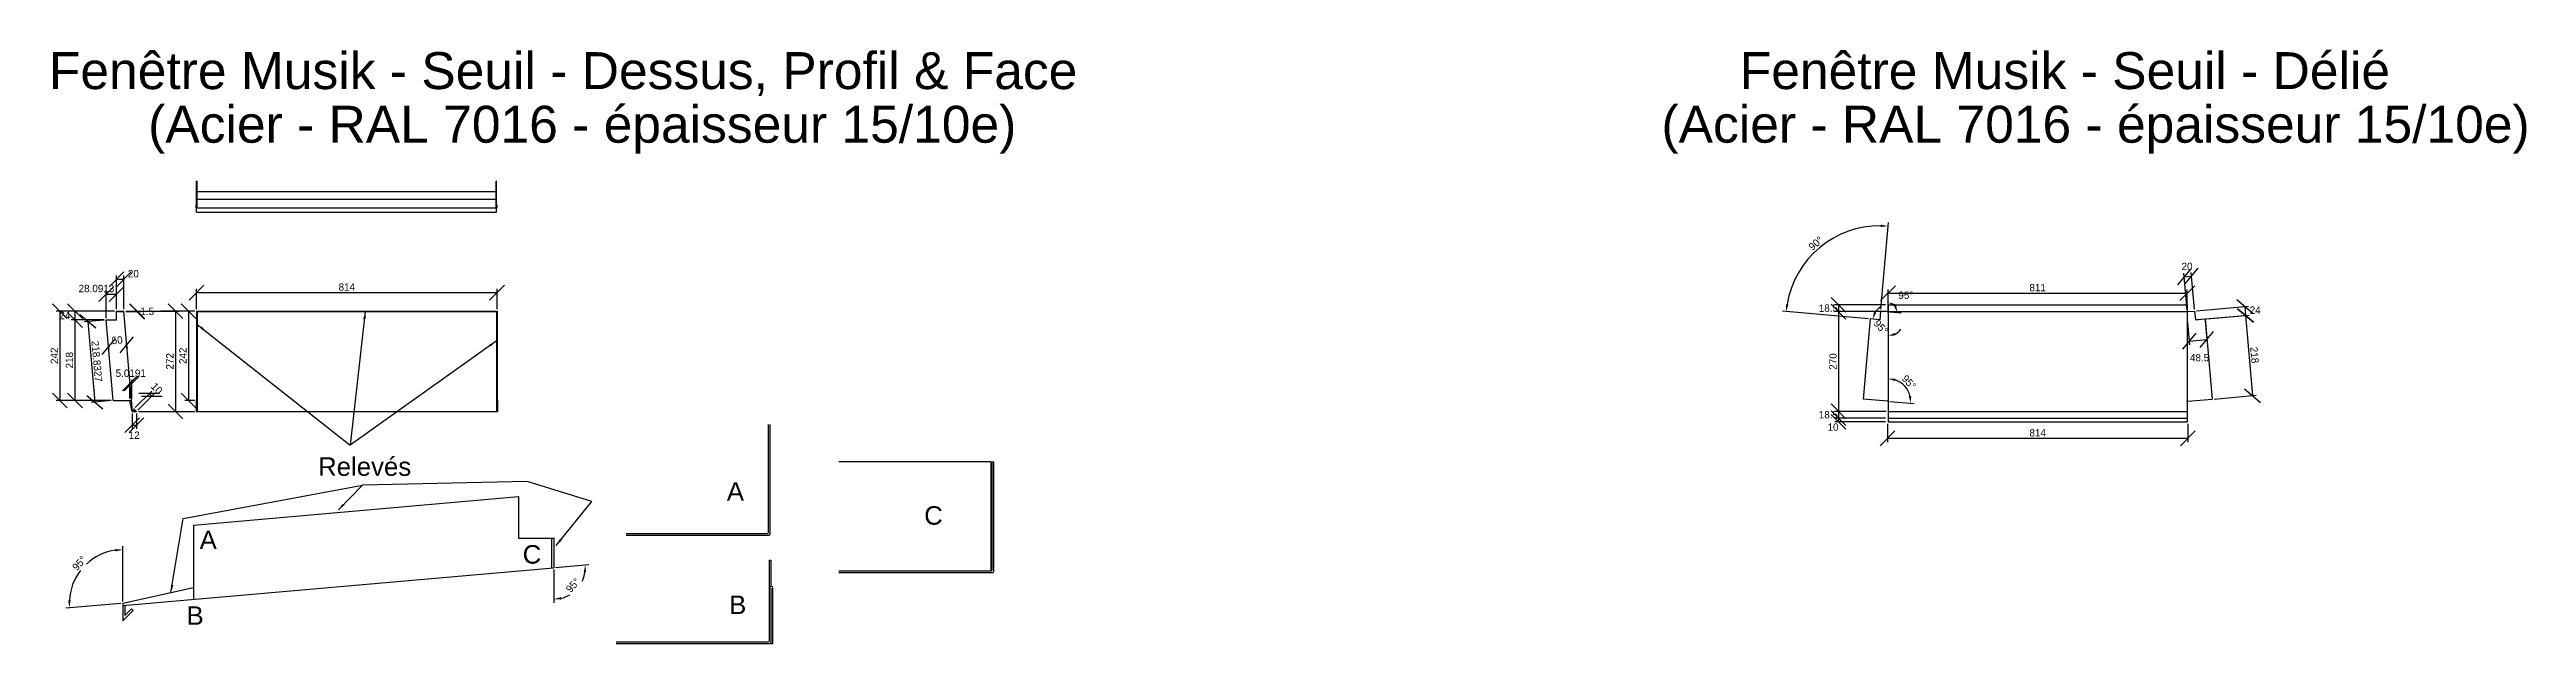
# Model space of a CAD drawing. Header units: millimetres. Extents: x 361 to 7073, y 199 to 1808.
import ezdxf

# ---------------------------------------------------------------- set-up
doc = ezdxf.new("R2010")
doc.units = ezdxf.units.MM
doc.layers.get('Defpoints').update_dxf_attribs({"true_color": 0xffffff})
doc.layers.add('0 ... Seuil ... Rectangle', color=5, linetype='Continuous', lineweight=25, true_color=0x0000ff)
doc.layers.add('0 ... Seuil ... Rectangle ... Cotes Angles', color=4, linetype='Continuous', lineweight=25, true_color=0x00ffff)
doc.styles.add('QCADDimTextStyle', font='txt')
doc.styles.add('textstyle11', font='')
doc.styles.add('textstyle12', font='')
doc.styles.add('textstyle13', font='')
doc.styles.add('textstyle14', font='')
doc.styles.add('textstyle15', font='')
doc.styles.add('textstyle16', font='')
doc.styles.add('textstyle17', font='')
doc.styles.add('textstyle18', font='')
doc.styles.add('textstyle19', font='')
doc.styles.add('textstyle20', font='')
doc.styles.add('textstyle21', font='')
doc.styles.get('textstyle11').set_extended_font_data('Liberation Sans')
doc.styles.get('textstyle12').set_extended_font_data('Liberation Sans')
doc.styles.get('textstyle13').set_extended_font_data('Liberation Sans')
doc.styles.get('textstyle14').set_extended_font_data('Liberation Sans')
doc.styles.get('textstyle15').set_extended_font_data('Liberation Sans')
doc.styles.get('textstyle16').set_extended_font_data('Liberation Sans')
doc.styles.get('textstyle17').set_extended_font_data('Liberation Sans')
doc.styles.get('textstyle18').set_extended_font_data('Liberation Sans')
doc.styles.get('textstyle19').set_extended_font_data('Liberation Sans')
doc.styles.get('textstyle20').set_extended_font_data('Liberation Sans')
doc.styles.get('textstyle21').set_extended_font_data('Liberation Sans')
doc.dimstyles.new('QCADDimStyle', dxfattribs={"dimtxt": 20, "dimasz": 20, "dimexe": 10, "dimexo": 5, "dimgap": 5, "dimtad": 1, "dimtoh": 1, "dimdec": 4, "dimzin": 0, "dimdsep": 46, "dimtxsty": 'QCADDimTextStyle', "dimcen": 0.09, "dimadec": 0, "dimazin": 0, "dimtfac": 1, "dimtdec": 4, "dimtofl": 0, "dimtmove": 0, "dimatfit": 3, "dimfxl": 1, "dimtolj": 1, "dimtzin": 0, "dimarcsym": 0})

# ---------------------------------------------------------------- blocks, each defined once
blk = doc.blocks.new('*D1')
at = {"layer": '0 ... Seuil ... Rectangle ... Cotes Angles', "color": 0, "lineweight": -2}
for p, q in [((486.7, 1052.9), (443.4, 1089.2)), ((509.6, 1075), (455.1, 1070.2)), ((465.1, 1071.1), (484.1, 853.1)), ((462.5, 871.2), (505.8, 834.9)), ((528.7, 857), (474.2, 852.2))]:
    blk.add_line(p, q, dxfattribs=at)
at = {"layer": 'Defpoints', "color": 0}
for p in [(514.6, 1075.4), (484.1, 853.1), (533.7, 857.4)]:
    blk.add_point(p, dxfattribs=at)
at = {"layer": '0 ... Seuil ... Rectangle ... Cotes Angles', "color": 0, "insert": (489.5, 963.4), "char_height": 20, "attachment_point": 5, "rotation": 275, "style": 'QCADDimTextStyle'}
blk.add_mtext('\\A1;218.8327', dxfattribs=at)
blk = doc.blocks.new('*D2')
at = {"layer": '0 ... Seuil ... Rectangle ... Cotes Angles', "color": 0, "lineweight": -2}
for p, q in [((450.3, 1079.4), (410.3, 1119.4)), ((410.3, 1095.4), (450.3, 1055.4)), ((537.7, 1099.4), (420.3, 1099.4)), ((509.6, 1075.4), (420.3, 1075.4)), ((430.3, 1099.4), (430.3, 1075.4))]:
    blk.add_line(p, q, dxfattribs=at)
at = {"layer": 'Defpoints', "color": 0}
for p in [(430.3, 1075.4), (514.6, 1075.4), (542.7, 1099.4)]:
    blk.add_point(p, dxfattribs=at)
at = {"layer": '0 ... Seuil ... Rectangle ... Cotes Angles', "color": 0, "insert": (402.8, 1087.4), "char_height": 20, "attachment_point": 5, "style": 'QCADDimTextStyle'}
blk.add_mtext('\\A1;24', dxfattribs=at)
blk = doc.blocks.new('*D3')
at = {"layer": '0 ... Seuil ... Rectangle ... Cotes Angles', "color": 0, "lineweight": -2}
for p, q in [((450.3, 1055.4), (410.3, 1095.4)), ((509.6, 1075.4), (420.3, 1075.4)), ((430.3, 1075.4), (430.3, 857.4)), ((410.3, 877.4), (450.3, 837.4)), ((528.7, 857.4), (420.3, 857.4))]:
    blk.add_line(p, q, dxfattribs=at)
at = {"layer": 'Defpoints', "color": 0}
for p in [(514.6, 1075.4), (430.3, 857.4), (533.7, 857.4)]:
    blk.add_point(p, dxfattribs=at)
at = {"layer": '0 ... Seuil ... Rectangle ... Cotes Angles', "color": 0, "insert": (415.3, 966.4), "char_height": 20, "attachment_point": 5, "rotation": 90, "style": 'QCADDimTextStyle'}
blk.add_mtext('\\A1;218', dxfattribs=at)
blk = doc.blocks.new('*D4')
at = {"layer": '0 ... Seuil ... Rectangle ... Cotes Angles', "color": 0, "lineweight": -2}
for p, q in [((567.7, 1099.4), (608.5, 1099.4)), ((567.8, 1097.9), (608.5, 1097.9)), ((578.5, 1119.4), (618.5, 1079.4)), ((618.5, 1077.9), (578.5, 1117.9))]:
    blk.add_line(p, q, dxfattribs=at)
at = {"layer": 'Defpoints', "color": 0}
for p in [(562.7, 1099.4), (562.8, 1097.9), (598.5, 1097.9)]:
    blk.add_point(p, dxfattribs=at)
at = {"layer": '0 ... Seuil ... Rectangle ... Cotes Angles', "color": 0, "insert": (626, 1098.7), "char_height": 20, "attachment_point": 5, "style": 'QCADDimTextStyle'}
blk.add_mtext('\\A1;1.5', dxfattribs=at)
blk = doc.blocks.new('*D5')
at = {"layer": '0 ... Seuil ... Rectangle ... Cotes Angles', "color": 0, "lineweight": -2}
for p, q in [((539.1, 1025), (502.7, 981.7)), ((552.5, 986), (588.9, 1029.4)), ((570.7, 1007.7), (566.9, 1007.4)), ((520.9, 1003.4), (524.7, 1003.7)), ((521.3, 998.9), (521.8, 993.4)), ((571.1, 1003.3), (571.6, 997.8))]:
    blk.add_line(p, q, dxfattribs=at)
at = {"layer": 'Defpoints', "color": 0}
for p in [(570.7, 1008.2), (570.7, 1007.7), (520.9, 1003.9)]:
    blk.add_point(p, dxfattribs=at)
at = {"layer": '0 ... Seuil ... Rectangle ... Cotes Angles', "color": 0, "insert": (544.5, 1020.5), "char_height": 20, "attachment_point": 5, "rotation": 5, "style": 'QCADDimTextStyle'}
blk.add_mtext('\\A1;50', dxfattribs=at)
blk = doc.blocks.new('*D6')
at = {"layer": '0 ... Seuil ... Rectangle ... Cotes Angles', "color": 0, "lineweight": -2}
for p, q in [((567.7, 1099.4), (712.4, 1099.4)), ((722.4, 1079.4), (682.4, 1119.4)), ((702.4, 1099.4), (702.4, 827.4)), ((602, 827.4), (712.4, 827.4)), ((682.4, 847.4), (722.4, 807.4))]:
    blk.add_line(p, q, dxfattribs=at)
at = {"layer": 'Defpoints', "color": 0}
for p in [(562.7, 1099.4), (597, 827.4), (702.4, 827.4)]:
    blk.add_point(p, dxfattribs=at)
at = {"layer": '0 ... Seuil ... Rectangle ... Cotes Angles', "color": 0, "insert": (687.4, 963.4), "char_height": 20, "attachment_point": 5, "rotation": 90, "style": 'QCADDimTextStyle'}
blk.add_mtext('\\A1;272', dxfattribs=at)
blk = doc.blocks.new('*D7')
at = {"layer": '0 ... Seuil ... Rectangle ... Cotes Angles', "color": 0, "lineweight": -2}
for p, q in [((593.5, 838), (638.4, 882.9)), ((600.5, 830.9), (645.5, 875.9)), ((659.6, 875.9), (603, 875.9)), ((631.3, 875.9), (638.4, 868.8)), ((610.1, 868.8), (666.7, 868.8))]:
    blk.add_line(p, q, dxfattribs=at)
at = {"layer": 'Defpoints', "color": 0}
for p in [(589.9, 834.5), (597, 827.4), (638.4, 868.8)]:
    blk.add_point(p, dxfattribs=at)
at = {"layer": '0 ... Seuil ... Rectangle ... Cotes Angles', "color": 0, "insert": (652, 890), "char_height": 20, "attachment_point": 5, "rotation": 315, "style": 'QCADDimTextStyle'}
blk.add_mtext('\\A1;10', dxfattribs=at)
blk = doc.blocks.new('*D8')
at = {"layer": '0 ... Seuil ... Rectangle ... Cotes Angles', "color": 0, "lineweight": -2}
for p, q in [((605, 810.5), (565, 770.5)), ((577, 770.5), (617, 810.5)), ((585, 822.4), (585, 780.5)), ((597, 822.4), (597, 780.5)), ((585, 790.5), (597, 790.5))]:
    blk.add_line(p, q, dxfattribs=at)
at = {"layer": 'Defpoints', "color": 0}
for p in [(585, 827.4), (597, 827.4), (597, 790.5)]:
    blk.add_point(p, dxfattribs=at)
at = {"layer": '0 ... Seuil ... Rectangle ... Cotes Angles', "color": 0, "insert": (590.9, 763.3), "char_height": 20, "attachment_point": 5, "style": 'QCADDimTextStyle'}
blk.add_mtext('\\A1;12', dxfattribs=at)
blk = doc.blocks.new('*D9')
at = {"layer": '0 ... Seuil ... Rectangle ... Cotes Angles', "color": 0, "lineweight": -2}
for p, q in [((757.7, 1079.4), (717.7, 1119.4)), ((754.8, 1099.4), (727.7, 1099.4)), ((737.7, 1099.4), (737.7, 857.4)), ((717.7, 877.4), (757.7, 837.4)), ((754.8, 857.4), (727.7, 857.4))]:
    blk.add_line(p, q, dxfattribs=at)
at = {"layer": 'Defpoints', "color": 0}
for p in [(759.8, 1099.4), (737.7, 857.4), (759.8, 857.4)]:
    blk.add_point(p, dxfattribs=at)
at = {"layer": '0 ... Seuil ... Rectangle ... Cotes Angles', "color": 0, "insert": (722.7, 978.4), "char_height": 20, "attachment_point": 5, "rotation": 90, "style": 'QCADDimTextStyle'}
blk.add_mtext('\\A1;242', dxfattribs=at)
blk = doc.blocks.new('*D10')
at = {"layer": '0 ... Seuil ... Rectangle ... Cotes Angles', "color": 0, "lineweight": -2}
for p, q in [((779.8, 1169.4), (739.8, 1129.4)), ((759.8, 1104.4), (759.8, 1159.4)), ((759.8, 1149.4), (1573.8, 1149.4)), ((1553.8, 1129.4), (1593.8, 1169.4)), ((1573.8, 1104.4), (1573.8, 1159.4))]:
    blk.add_line(p, q, dxfattribs=at)
at = {"layer": 'Defpoints', "color": 0}
for p in [(1573.8, 1149.4), (759.8, 1099.4), (1573.8, 1099.4)]:
    blk.add_point(p, dxfattribs=at)
at = {"layer": '0 ... Seuil ... Rectangle ... Cotes Angles', "color": 0, "insert": (1166.8, 1164.4), "char_height": 20, "attachment_point": 5, "style": 'QCADDimTextStyle'}
blk.add_mtext('\\A1;814', dxfattribs=at)
blk = doc.blocks.new('*D11')
at = {"layer": '0 ... Seuil ... Rectangle ... Cotes Angles', "color": 0, "lineweight": -2}
for p, q in [((409.4, 1079.4), (369.4, 1119.4)), ((537.7, 1099.4), (379.4, 1099.4)), ((389.4, 1099.4), (389.4, 857.4)), ((369.4, 877.4), (409.4, 837.4)), ((528.7, 857.4), (379.4, 857.4))]:
    blk.add_line(p, q, dxfattribs=at)
at = {"layer": 'Defpoints', "color": 0}
for p in [(542.7, 1099.4), (389.4, 857.4), (533.7, 857.4)]:
    blk.add_point(p, dxfattribs=at)
at = {"layer": '0 ... Seuil ... Rectangle ... Cotes Angles', "color": 0, "insert": (374.4, 978.4), "char_height": 20, "attachment_point": 5, "rotation": 90, "style": 'QCADDimTextStyle'}
blk.add_mtext('\\A1;242', dxfattribs=at)
blk = doc.blocks.new('*D12')
at = {"layer": '0 ... Seuil ... Rectangle ... Cotes Angles', "color": 0, "lineweight": -2}
for p, q in [((559.7, 313.3), (559.7, 463.1)), ((554.7, 307.9), (405.5, 294.8))]:
    blk.add_line(p, q, dxfattribs=at)
for start, end in [(97.92113, 132.85173), (142.14827, 177.07887)]:
    blk.add_arc((559.7, 308.3), 144.8, start, end, dxfattribs=at)
at = {"layer": '0 ... Seuil ... Rectangle ... Cotes Angles', "color": 0}
for points in [[(539.9, 448.4), (539.5, 455), (559.7, 453.1)], [(411.7, 315.6), (418.4, 315.7), (415.4, 295.7)]]:
    blk.add_solid(points, dxfattribs=at)
at = {"layer": 'Defpoints', "color": 0}
for p in [(483.7, 431.5), (559.7, 308.3), (559.7, 308.3), (751.7, 325.1), (559.7, 260.3)]:
    blk.add_point(p, dxfattribs=at)
at = {"layer": '0 ... Seuil ... Rectangle ... Cotes Angles', "color": 0, "insert": (441.9, 416.2), "char_height": 20, "attachment_point": 5, "rotation": 47.5, "style": 'QCADDimTextStyle'}
blk.add_mtext('\\A1;95%%d', dxfattribs=at)
blk = doc.blocks.new('*D13')
at = {"layer": '0 ... Seuil ... Rectangle ... Cotes Angles', "color": 0, "lineweight": -2}
for p, q in [((1732.6, 404.9), (1822.6, 412.8)), ((1727.7, 399.5), (1727.7, 309.1))]:
    blk.add_line(p, q, dxfattribs=at)
for start, end in [(334.53524, 351.54078), (283.45922, 300.46476)]:
    blk.add_arc((1727.7, 404.5), 85.3, start, end, dxfattribs=at)
at = {"layer": '0 ... Seuil ... Rectangle ... Cotes Angles', "color": 0}
for points in [[(1815.4, 391.8), (1808.7, 392), (1812.7, 411.9)], [(1747.1, 324.8), (1747.9, 318.2), (1727.7, 319.1)]]:
    blk.add_solid(points, dxfattribs=at)
at = {"layer": 'Defpoints', "color": 0}
for p in [(1727.7, 484.5), (1726.8, 404.4), (1727.7, 405.4), (565.7, 302.8), (1772.5, 331.8)]:
    blk.add_point(p, dxfattribs=at)
at = {"layer": '0 ... Seuil ... Rectangle ... Cotes Angles', "color": 0, "insert": (1779.5, 356.9), "char_height": 20, "attachment_point": 5, "rotation": 47.5, "style": 'QCADDimTextStyle'}
blk.add_mtext('\\A1;95%%d', dxfattribs=at)
blk = doc.blocks.new('*D14')
at = {"layer": '0 ... Seuil ... Rectangle ... Cotes Angles', "color": 0, "lineweight": -2}
for p, q in [((558.9, 883.6), (598.9, 923.6)), ((603.9, 923.6), (563.9, 883.6)), ((578.9, 862.4), (578.9, 913.6)), ((583.9, 862.4), (583.9, 913.6))]:
    blk.add_line(p, q, dxfattribs=at)
at = {"layer": 'Defpoints', "color": 0}
for p in [(583.9, 903.6), (578.9, 857.4), (583.9, 857.4)]:
    blk.add_point(p, dxfattribs=at)
at = {"layer": '0 ... Seuil ... Rectangle ... Cotes Angles', "color": 0, "insert": (581.4, 931.1), "char_height": 20, "attachment_point": 5, "style": 'QCADDimTextStyle'}
blk.add_mtext('\\A1;5.0191', dxfattribs=at)
blk = doc.blocks.new('*D15')
at = {"layer": '0 ... Seuil ... Rectangle ... Cotes Angles', "color": 0, "lineweight": -2}
for p, q in [((562.7, 1205.5), (522.7, 1165.5)), ((542.7, 1165.5), (582.7, 1205.5)), ((542.7, 1104.4), (542.7, 1195.5)), ((542.7, 1185.5), (562.7, 1185.5)), ((562.7, 1104.4), (562.7, 1195.5))]:
    blk.add_line(p, q, dxfattribs=at)
at = {"layer": 'Defpoints', "color": 0}
for p in [(562.7, 1185.5), (542.7, 1099.4), (562.7, 1099.4)]:
    blk.add_point(p, dxfattribs=at)
at = {"layer": '0 ... Seuil ... Rectangle ... Cotes Angles', "color": 0, "insert": (588.5, 1200.5), "char_height": 20, "attachment_point": 5, "style": 'QCADDimTextStyle'}
blk.add_mtext('\\A1;20', dxfattribs=at)
blk = doc.blocks.new('*D16')
at = {"layer": '0 ... Seuil ... Rectangle ... Cotes Angles', "color": 0, "lineweight": -2}
for p, q in [((534.6, 1165.5), (494.6, 1125.5)), ((514.6, 1080.4), (514.6, 1155.5)), ((514.6, 1145.5), (542.7, 1145.5)), ((522.7, 1125.5), (562.7, 1165.5)), ((542.7, 1104.4), (542.7, 1155.5))]:
    blk.add_line(p, q, dxfattribs=at)
at = {"layer": 'Defpoints', "color": 0}
for p in [(542.7, 1145.5), (514.6, 1075.4), (542.7, 1099.4)]:
    blk.add_point(p, dxfattribs=at)
at = {"layer": '0 ... Seuil ... Rectangle ... Cotes Angles', "color": 0, "insert": (488.5, 1160.5), "char_height": 20, "attachment_point": 5, "style": 'QCADDimTextStyle'}
blk.add_mtext('\\A1;28.0913', dxfattribs=at)
blk = doc.blocks.new('*D17')
at = {"layer": '0 ... Seuil ... Rectangle ... Cotes Angles', "color": 0, "lineweight": -2}
for p, q in [((5362.9, 1167.9), (5322.9, 1127.9)), ((5342.9, 1102.9), (5342.9, 1157.9)), ((5342.9, 1147.9), (6153.9, 1147.9)), ((6133.9, 1127.9), (6173.9, 1167.9)), ((6153.9, 1102.9), (6153.9, 1157.9))]:
    blk.add_line(p, q, dxfattribs=at)
at = {"layer": 'Defpoints', "color": 0}
for p in [(6153.9, 1147.9), (5342.9, 1097.9), (6153.9, 1097.9)]:
    blk.add_point(p, dxfattribs=at)
at = {"layer": '0 ... Seuil ... Rectangle ... Cotes Angles', "color": 0, "insert": (5748.4, 1162.9), "char_height": 20, "attachment_point": 5, "style": 'QCADDimTextStyle'}
blk.add_mtext('\\A1;811', dxfattribs=at)
blk = doc.blocks.new('*D18')
at = {"layer": '0 ... Seuil ... Rectangle ... Cotes Angles', "color": 0, "lineweight": -2}
for p, q in [((5361.4, 774.7), (5321.4, 734.7)), ((5341.4, 794.4), (5341.4, 744.7)), ((6155.4, 754.7), (5341.4, 754.7)), ((6135.4, 734.7), (6175.4, 774.7)), ((6155.4, 794.4), (6155.4, 744.7))]:
    blk.add_line(p, q, dxfattribs=at)
at = {"layer": 'Defpoints', "color": 0}
for p in [(5341.4, 799.4), (5341.4, 754.7), (6155.4, 799.4)]:
    blk.add_point(p, dxfattribs=at)
at = {"layer": '0 ... Seuil ... Rectangle ... Cotes Angles', "color": 0, "insert": (5748.4, 769.7), "char_height": 20, "attachment_point": 5, "style": 'QCADDimTextStyle'}
blk.add_mtext('\\A1;814', dxfattribs=at)
blk = doc.blocks.new('*D19')
at = {"layer": '0 ... Seuil ... Rectangle ... Cotes Angles', "color": 0, "lineweight": -2}
for p, q in [((5228.9, 1096.4), (5188.9, 1136.4)), ((5188.9, 1117.9), (5228.9, 1077.9)), ((5336.4, 1116.4), (5198.9, 1116.4)), ((5337.9, 1097.9), (5198.9, 1097.9)), ((5208.9, 1116.4), (5208.9, 1097.9))]:
    blk.add_line(p, q, dxfattribs=at)
at = {"layer": 'Defpoints', "color": 0}
for p in [(5208.9, 1097.9), (5341.4, 1116.4), (5342.9, 1097.9)]:
    blk.add_point(p, dxfattribs=at)
at = {"layer": '0 ... Seuil ... Rectangle ... Cotes Angles', "color": 0, "insert": (5181.4, 1107.2), "char_height": 20, "attachment_point": 5, "style": 'QCADDimTextStyle'}
blk.add_mtext('\\A1;18.5', dxfattribs=at)
blk = doc.blocks.new('*D20')
at = {"layer": '0 ... Seuil ... Rectangle ... Cotes Angles', "color": 0, "lineweight": -2}
for p, q in [((5228.9, 1077.9), (5188.9, 1117.9)), ((5337.9, 1097.9), (5198.9, 1097.9)), ((5208.9, 1097.9), (5208.9, 827.9)), ((5188.9, 847.9), (5228.9, 807.9)), ((5337.9, 827.9), (5198.9, 827.9))]:
    blk.add_line(p, q, dxfattribs=at)
at = {"layer": 'Defpoints', "color": 0}
for p in [(5342.9, 1097.9), (5208.9, 827.9), (5342.9, 827.9)]:
    blk.add_point(p, dxfattribs=at)
at = {"layer": '0 ... Seuil ... Rectangle ... Cotes Angles', "color": 0, "insert": (5193.9, 962.9), "char_height": 20, "attachment_point": 5, "rotation": 90, "style": 'QCADDimTextStyle'}
blk.add_mtext('\\A1;270', dxfattribs=at)
blk = doc.blocks.new('*D21')
at = {"layer": '0 ... Seuil ... Rectangle ... Cotes Angles', "color": 0, "lineweight": -2}
for p, q in [((5228.9, 807.9), (5188.9, 847.9)), ((5188.9, 829.4), (5228.9, 789.4)), ((5336.4, 827.9), (5198.9, 827.9)), ((5336.4, 809.4), (5198.9, 809.4)), ((5208.9, 827.9), (5208.9, 809.4))]:
    blk.add_line(p, q, dxfattribs=at)
at = {"layer": 'Defpoints', "color": 0}
for p in [(5208.9, 809.4), (5341.4, 827.9), (5341.4, 809.4)]:
    blk.add_point(p, dxfattribs=at)
at = {"layer": '0 ... Seuil ... Rectangle ... Cotes Angles', "color": 0, "insert": (5181.4, 818.7), "char_height": 20, "attachment_point": 5, "style": 'QCADDimTextStyle'}
blk.add_mtext('\\A1;18.5', dxfattribs=at)
blk = doc.blocks.new('*D22')
at = {"layer": '0 ... Seuil ... Rectangle ... Cotes Angles', "color": 0, "lineweight": -2}
for p, q in [((5228.9, 789.4), (5188.9, 829.4)), ((5188.9, 819.4), (5228.9, 779.4)), ((5336.4, 809.4), (5198.9, 809.4)), ((5208.9, 809.4), (5208.9, 799.4)), ((5336.4, 799.4), (5198.9, 799.4))]:
    blk.add_line(p, q, dxfattribs=at)
at = {"layer": 'Defpoints', "color": 0}
for p in [(5341.4, 809.4), (5208.9, 799.4), (5341.4, 799.4)]:
    blk.add_point(p, dxfattribs=at)
at = {"layer": '0 ... Seuil ... Rectangle ... Cotes Angles', "color": 0, "insert": (5193.9, 785.1), "char_height": 20, "attachment_point": 5, "style": 'QCADDimTextStyle'}
blk.add_mtext('\\A1;10', dxfattribs=at)
blk = doc.blocks.new('*D23')
at = {"layer": '0 ... Seuil ... Rectangle ... Cotes Angles', "color": 0, "lineweight": -2}
for p, q in [((5342.9, 1102.9), (5342.9, 1133.3)), ((5347.8, 1097.5), (5378.1, 1094.8))]:
    blk.add_line(p, q, dxfattribs=at)
blk.add_arc((5342.9, 1097.9), 25.4, 41.46304, 43.53696, dxfattribs=at)
at = {"layer": '0 ... Seuil ... Rectangle ... Cotes Angles', "color": 0}
for points in [[(5362.6, 1118.4), (5359.9, 1112.3), (5342.9, 1123.3)], [(5358.7, 1113.6), (5365, 1115.7), (5368.1, 1095.7)]]:
    blk.add_solid(points, dxfattribs=at)
at = {"layer": 'Defpoints', "color": 0}
for p in [(5322.9, 1099.6), (5342.9, 1097.9), (5342.9, 1097.9), (5365.5, 1109.3), (5342.9, 827.9)]:
    blk.add_point(p, dxfattribs=at)
at = {"layer": '0 ... Seuil ... Rectangle ... Cotes Angles', "color": 0, "insert": (5391.1, 1142.1), "char_height": 20, "attachment_point": 5, "style": 'QCADDimTextStyle'}
blk.add_mtext('\\A1;95%%d', dxfattribs=at)
blk = doc.blocks.new('*D24')
at = {"layer": '0 ... Seuil ... Rectangle ... Cotes Angles', "color": 0, "lineweight": -2}
for p, q in [((5323.4, 1104.6), (5343.9, 1339.5)), ((5289.6, 1078.5), (5057.1, 1098.8))]:
    blk.add_line(p, q, dxfattribs=at)
blk.add_arc((5320.9, 1075.7), 254.8, 89.49927, 170.50073, dxfattribs=at)
at = {"layer": '0 ... Seuil ... Rectangle ... Cotes Angles', "color": 0}
for points in [[(5322.9, 1327.2), (5323.2, 1333.8), (5343.1, 1329.5)], [(5066.3, 1118.2), (5072.9, 1117.4), (5067.1, 1097.9)]]:
    blk.add_solid(points, dxfattribs=at)
at = {"layer": 'Defpoints', "color": 0}
for p in [(5213.2, 1306.6), (5294.6, 1078), (5320.9, 1075.7), (5320.9, 1075.7), (5322.9, 1099.6)]:
    blk.add_point(p, dxfattribs=at)
at = {"layer": '0 ... Seuil ... Rectangle ... Cotes Angles', "color": 0, "insert": (5147.2, 1282.7), "char_height": 20, "attachment_point": 5, "rotation": 40, "style": 'QCADDimTextStyle'}
blk.add_mtext('\\A1;90%%d', dxfattribs=at)
blk = doc.blocks.new('*D25')
at = {"layer": '0 ... Seuil ... Rectangle ... Cotes Angles', "color": 0, "lineweight": -2}
for start, end in [(119.43302, 147.21651), (297.78349, 325.56698)]:
    blk.add_arc((5342.9, 1073.8), 41.7, start, end, dxfattribs=at)
at = {"layer": '0 ... Seuil ... Rectangle ... Cotes Angles', "color": 0}
for points in [[(5304.7, 1097.4), (5311, 1095.3), (5301.4, 1077.4)], [(5361.5, 1040.2), (5363.1, 1033.7), (5342.9, 1032.2)]]:
    blk.add_solid(points, dxfattribs=at)
at = {"layer": 'Defpoints', "color": 0}
for p in [(5294.6, 1078), (5320.9, 1075.7), (5342.9, 1097.9), (5305.6, 1055.1), (5342.9, 827.9)]:
    blk.add_point(p, dxfattribs=at)
at = {"layer": '0 ... Seuil ... Rectangle ... Cotes Angles', "color": 0, "insert": (5323.6, 1056.1), "char_height": 20, "attachment_point": 5, "rotation": 312.5, "style": 'QCADDimTextStyle'}
blk.add_mtext('\\A1;95%%d', dxfattribs=at)
blk = doc.blocks.new('*D26')
at = {"layer": '0 ... Seuil ... Rectangle ... Cotes Angles', "color": 0, "lineweight": -2}
blk.add_line((5347.8, 854.5), (5413.9, 848.8), dxfattribs=at)
blk.add_arc((5342.9, 855), 61.3, 13.76234, 71.23766, dxfattribs=at)
at = {"layer": '0 ... Seuil ... Rectangle ... Cotes Angles', "color": 0}
for points in [[(5363.1, 916.4), (5362.1, 909.8), (5342.9, 916.3)], [(5399.1, 869.3), (5405.8, 869.8), (5404, 849.6)]]:
    blk.add_solid(points, dxfattribs=at)
at = {"layer": 'Defpoints', "color": 0}
for p in [(5342.9, 1022.2), (5397.7, 882.5), (5275.6, 860.9), (5342.9, 855), (5342.9, 822.9)]:
    blk.add_point(p, dxfattribs=at)
at = {"layer": '0 ... Seuil ... Rectangle ... Cotes Angles', "color": 0, "insert": (5399.5, 906.9), "char_height": 20, "attachment_point": 5, "rotation": 312.5, "style": 'QCADDimTextStyle'}
blk.add_mtext('\\A1;95%%d', dxfattribs=at)
blk = doc.blocks.new('*D27')
at = {"layer": '0 ... Seuil ... Rectangle ... Cotes Angles', "color": 0, "lineweight": -2}
for p, q in [((6163.8, 1213.8), (6127.4, 1170.4)), ((6147.4, 1172.2), (6183.7, 1215.5)), ((6153.4, 1102.9), (6144.8, 1202.1)), ((6145.6, 1192.1), (6165.6, 1193.8)), ((6173.4, 1104.6), (6164.7, 1203.8))]:
    blk.add_line(p, q, dxfattribs=at)
at = {"layer": 'Defpoints', "color": 0}
for p in [(6165.6, 1193.8), (6153.9, 1097.9), (6173.8, 1099.6)]:
    blk.add_point(p, dxfattribs=at)
at = {"layer": '0 ... Seuil ... Rectangle ... Cotes Angles', "color": 0, "insert": (6153.2, 1220.4), "char_height": 20, "attachment_point": 5, "style": 'QCADDimTextStyle'}
blk.add_mtext('\\A1;20', dxfattribs=at)
blk = doc.blocks.new('*D28')
at = {"layer": '0 ... Seuil ... Rectangle ... Cotes Angles', "color": 0, "lineweight": -2}
for p, q in [((6178.8, 1100.1), (6319.3, 1112.4)), ((6180.9, 1076.2), (6321.4, 1088.5)), ((6331, 1093.3), (6287.7, 1129.7)), ((6289.8, 1105.8), (6333.1, 1069.4)), ((6309.4, 1111.5), (6311.5, 1087.6))]:
    blk.add_line(p, q, dxfattribs=at)
at = {"layer": 'Defpoints', "color": 0}
for p in [(6173.8, 1099.6), (6175.9, 1075.7), (6311.5, 1087.6)]:
    blk.add_point(p, dxfattribs=at)
at = {"layer": '0 ... Seuil ... Rectangle ... Cotes Angles', "color": 0, "insert": (6337.8, 1101.9), "char_height": 20, "attachment_point": 5, "style": 'QCADDimTextStyle'}
blk.add_mtext('\\A1;24', dxfattribs=at)
blk = doc.blocks.new('*D29')
at = {"layer": '0 ... Seuil ... Rectangle ... Cotes Angles', "color": 0, "lineweight": -2}
for p, q in [((6207.2, 1078.5), (6321.4, 1088.5)), ((6333.1, 1069.4), (6289.8, 1105.8)), ((6311.5, 1087.6), (6330.5, 870.4)), ((6308.8, 888.6), (6352.1, 852.2)), ((6226.2, 861.3), (6340.4, 871.3))]:
    blk.add_line(p, q, dxfattribs=at)
at = {"layer": 'Defpoints', "color": 0}
for p in [(6202.2, 1078), (6221.2, 860.9), (6330.5, 870.4)]:
    blk.add_point(p, dxfattribs=at)
at = {"layer": '0 ... Seuil ... Rectangle ... Cotes Angles', "color": 0, "insert": (6335.9, 980.3), "char_height": 20, "attachment_point": 5, "rotation": 275, "style": 'QCADDimTextStyle'}
blk.add_mtext('\\A1;218', dxfattribs=at)
blk = doc.blocks.new('*D30')
at = {"layer": '0 ... Seuil ... Rectangle ... Cotes Angles', "color": 0, "lineweight": -2}
for p, q in [((6176.9, 1039.9), (6140.5, 996.6)), ((6154.3, 1068.8), (6159.6, 1008.3)), ((6158.7, 1018.3), (6207, 1022.5)), ((6188.9, 1000.8), (6225.2, 1044.2)), ((6202.6, 1073.1), (6207.9, 1012.5))]:
    blk.add_line(p, q, dxfattribs=at)
at = {"layer": 'Defpoints', "color": 0}
for p in [(6202.2, 1078), (6153.9, 1073.8), (6207, 1022.5)]:
    blk.add_point(p, dxfattribs=at)
at = {"layer": '0 ... Seuil ... Rectangle ... Cotes Angles', "color": 0, "insert": (6187, 973.1), "char_height": 20, "attachment_point": 5, "style": 'QCADDimTextStyle'}
blk.add_mtext('\\A1;48.5', dxfattribs=at)

msp = doc.modelspace()

# ---------------------------------------------------------------- linework, layer by layer
at = {"layer": '0 ... Seuil ... Rectangle'}
for p, q in [((759.78683, 1379.89235), (759.78683, 1451.02457)), ((759.78683, 1451.02457), (761.28683, 1451.02457)), ((761.28683, 1378.89235), (761.28683, 1451.02457)), ((761.28683, 1422.93331), (1571.28683, 1422.93331)), ((1571.28683, 1378.89235), (1571.28683, 1451.02457)), ((1572.78683, 1451.02457), (1571.28683, 1451.02457)), ((1572.78683, 1379.89235), (1572.78683, 1451.02457)), ((758.28683, 1378.89235), (758.28683, 1385.60517)), ((759.78683, 1378.89235), (758.28683, 1378.89235)), ((759.28683, 1386.60517), (759.78683, 1386.60517)), ((759.78683, 1386.60517), (760.28683, 1386.60517)), ((759.78683, 1366.89235), (759.78683, 1379.89235)), ((759.78683, 1366.89235), (1572.78683, 1366.89235)), ((760.78683, 1378.89235), (1571.78683, 1378.89235)), ((761.28683, 1402.93331), (1571.28683, 1402.93331)), ((761.28683, 1378.89235), (761.28683, 1385.60517)), ((1571.28683, 1378.89235), (1571.28683, 1385.60517)), ((1572.28683, 1386.60517), (1572.78683, 1386.60517)), ((1573.28683, 1386.60517), (1572.78683, 1386.60517)), ((1572.78683, 1366.89235), (1572.78683, 1379.89235)), ((1572.78683, 1378.89235), (1574.28683, 1378.89235)), ((1572.78683, 1378.89235), (1574.28683, 1378.89235)), ((1574.28683, 1378.89235), (1574.28683, 1385.60517)), ((533.68576, 857.40094), (514.61324, 1075.40094)), ((514.61324, 1075.40094), (542.7045, 1075.40094)), ((542.7045, 1099.40094), (562.7045, 1099.40094)), ((542.7045, 1075.40094), (542.7045, 1099.40094)), ((542.7045, 1097.90094), (562.83573, 1097.90094)), ((586.50142, 827.40094), (562.7045, 1099.40094)), ((759.78683, 1099.40094), (1573.78683, 1099.40094)), ((759.78683, 1099.40094), (759.78683, 827.40094)), ((759.78683, 1097.90094), (1573.78683, 1097.90094)), ((761.28683, 1097.90094), (761.28683, 827.40094)), ((1572.28683, 1097.90094), (1572.28683, 827.40094)), ((1573.78683, 1099.40094), (1573.78683, 827.40094)), ((5294.55297, 1078.03632), (5275.55302, 860.86587)), ((5320.85278, 1075.73538), (5294.55297, 1078.03632)), ((5322.94452, 1099.64406), (5320.85278, 1075.73538)), ((5341.37412, 1098.03167), (5322.94452, 1099.64406)), ((5342.86841, 1116.40094), (6153.86841, 1116.40094)), ((5342.86841, 1116.40094), (5342.86841, 1099.40094)), ((5342.86841, 1096.40094), (5342.86841, 856.47654)), ((5344.36841, 1097.90094), (6152.36841, 1097.90094)), ((6153.86841, 1116.40094), (6153.86841, 1099.40094)), ((6153.86841, 1096.40094), (6153.86841, 856.47654)), ((6155.36271, 1098.03167), (6173.79231, 1099.64406)), ((6173.79231, 1099.64406), (6175.88404, 1075.73538)), ((6175.88404, 1075.73538), (6202.18386, 1078.03632)), ((6202.18386, 1078.03632), (6221.18381, 860.86587)), ((569.36259, 1006.0881), (569.23185, 1007.58239)), ((533.68576, 857.40094), (583.87676, 857.40094)), ((584.99569, 827.40094), (578.85766, 857.40094)), ((584.99569, 827.40094), (596.99569, 827.40094)), ((586.37018, 828.90094), (593.37437, 828.90094)), ((588.86396, 833.41135), (589.92462, 834.47201)), ((588.86396, 833.41135), (593.37437, 828.90094)), ((589.92462, 834.47201), (596.99569, 827.40094)), ((758.28683, 857.40094), (761.28683, 857.40094)), ((758.28683, 857.40094), (758.28683, 827.40094)), ((758.28683, 827.40094), (759.78683, 827.40094)), ((759.78683, 827.40094), (1573.78683, 827.40094)), ((1572.28683, 857.40094), (1575.28683, 857.40094)), ((1575.28683, 827.40094), (1573.78683, 827.40094)), ((1575.28683, 857.40094), (1575.28683, 827.40094)), ((5341.37412, 855.10727), (5275.55302, 860.86587)), ((5342.86841, 853.47654), (5342.86841, 799.40094)), ((5342.86841, 827.90094), (6153.86841, 827.90094)), ((5342.86841, 809.40094), (6153.86841, 809.40094)), ((6153.86841, 853.47654), (6153.86841, 799.40094)), ((6155.36271, 855.10727), (6221.18381, 860.86587)), ((2309.38168, 500.21981), (2309.38168, 792.71981)), ((2313.88168, 495.71981), (2313.88168, 792.71981)), ((5342.86841, 799.40094), (6153.86841, 799.40094)), ((2912.86639, 691.0652), (2500.36639, 691.0652)), ((2912.86639, 395.5652), (2912.86639, 691.0652)), ((2915.86639, 398.5652), (2915.86639, 691.0652)), ((2915.86639, 691.0652), (2920.36639, 691.0652)), ((2920.36639, 394.0652), (2920.36639, 691.0652)), ((751.66364, 519.84155), (1631.66364, 596.83157)), ((1631.66364, 596.83157), (1631.66364, 484.46652)), ((751.66364, 519.84155), (751.66364, 319.07758)), ((1631.66364, 484.46652), (1727.66364, 484.46652)), ((1721.66364, 484.46652), (1721.66364, 403.94159)), ((1727.66364, 484.46652), (1727.66364, 405.38285)), ((1923.88168, 497.21981), (2306.38168, 497.21981)), ((1923.88168, 492.71981), (2310.88168, 492.71981)), ((559.66364, 302.27976), (1726.75079, 404.38665)), ((2312.54486, 349.33037), (2312.54486, 424.75303)), ((2312.54486, 424.75303), (2317.04486, 424.75303)), ((2317.04486, 353.83037), (2317.04486, 424.75303)), ((559.66364, 308.30268), (751.66364, 351.19982)), ((2312.54486, 206.83037), (2312.54486, 349.33037)), ((2317.04486, 199.33037), (2317.04486, 349.33037)), ((2321.54486, 199.33037), (2321.54486, 349.33037)), ((2500.36639, 395.5652), (2912.86639, 395.5652)), ((2500.36639, 391.0652), (2917.36639, 391.0652)), ((559.66364, 308.30268), (559.66364, 260.30268)), ((587.94791, 288.58695), (559.66364, 260.30268)), ((565.66364, 302.80469), (565.66364, 274.78796)), ((583.70527, 292.82959), (565.66364, 274.78796)), ((583.70527, 292.82959), (587.94791, 288.58695)), ((1897.04486, 203.83037), (2309.54486, 203.83037)), ((1897.04486, 199.33037), (2314.04486, 199.33037)), ((2317.04486, 199.33037), (2321.54486, 199.33037))]:
    msp.add_line(p, q, dxfattribs=at)
for centre, radius, start, end in [((759.28683, 1385.60517), 1, 90, 180), ((760.78683, 1379.89235), 1, 180, 270), ((760.28683, 1385.60517), 1, 0, 90), ((1572.28683, 1385.60517), 1, 90, 180), ((1571.78683, 1379.89235), 1, 270, 0), ((1573.28683, 1385.60517), 1, 0, 90), ((5342.86841, 1097.90094), 1.5, 175, 90), ((6153.86841, 1097.90094), 1.5, 90, 5), ((5342.86841, 854.97654), 1.5, 270, 175), ((6153.86841, 854.97654), 1.5, 5, 270), ((2306.38168, 500.21981), 3, 270, 0), ((2310.88168, 495.71981), 3, 270, 0), ((1726.66364, 405.38285), 1, 275, 0), ((2317.04486, 349.33037), 4.5, 0, 180), ((2912.86639, 398.5652), 3, 270, 0), ((2917.36639, 394.0652), 3, 270, 0), ((2309.54486, 206.83037), 3, 270, 0), ((2314.04486, 202.33037), 3, 270, 0)]:
    msp.add_arc(centre, radius, start, end, dxfattribs=at)
at = {"layer": '0 ... Seuil ... Rectangle ... Cotes Angles'}
for p, q in [((754.78683, 1099.40094), (663.21466, 1099.40094)), ((663.21466, 827.40094), (754.78683, 827.40094))]:
    msp.add_line(p, q, dxfattribs=at)

# ---------------------------------------------------------------- texts
at = {"layer": '0 ... Seuil ... Rectangle ... Cotes Angles', "attachment_point": 1}
for s, insert, char_height, style in [('Fenêtre Musik - Seuil - Dessus, Profil & Face\\P', (359.58099, 1800.66963), 100, 'textstyle19'), ('Fenêtre Musik - Seuil - Délié\\P', (4941.16257, 1800.66963), 100, 'textstyle21'), ('(Acier - RAL 7016 - épaisseur 15/10e)', (628.49613, 1655.48322), 100, 'textstyle11'), ('(Acier - RAL 7016 - épaisseur 15/10e)', (4729.00708, 1655.48322), 100, 'textstyle20'), ('Relevés', (1088.98332, 703.28185), 50, 'textstyle12'), ('A', (2196.58559, 636.02079), 50, 'textstyle18'), ('C', (2731.28882, 570.96185), 50, 'textstyle17'), ('A', (768.01102, 504.81384), 50, 'textstyle13'), ('C', (1643.37358, 465.48322), 50, 'textstyle16'), ('B', (732.43191, 299.81039), 50, 'textstyle14'), ('B', (2202.68487, 329.02388), 50, 'textstyle15')]:
    msp.add_mtext(s, dxfattribs=dict(at, insert=insert, char_height=char_height, style=style))

# ---------------------------------------------------------------- dimensions: what is measured, and where the dimension line sits
at = {"layer": '0 ... Seuil ... Rectangle ... Cotes Angles'}
for base, line1, line2, picture, middle in [((5213.18875, 1306.62165), ((5322.94452, 1099.64406), (5320.85278, 1075.73538)), ((5320.85278, 1075.73538), (5294.55297, 1078.03632)), '*D24', (5147.15164, 1282.74434)), ((5365.52371, 1109.27886), ((5322.94452, 1099.64406), (5342.86841, 1097.90094)), ((5342.86841, 1097.90094), (5342.86841, 827.90094)), '*D23', (5391.0509, 1142.05206)), ((5305.6474, 1055.11617), ((5294.55297, 1078.03632), (5320.85278, 1075.73538)), ((5342.86841, 1097.90094), (5342.86841, 827.90094)), '*D25', (5323.57005, 1056.12557)), ((5397.69191, 882.50994), ((5342.86841, 1022.1579), (5342.86841, 822.90094)), ((5342.86841, 854.97654), (5275.55302, 860.86587)), '*D26', (5399.50991, 906.87891))]:
    dim = msp.add_angular_dim_2l(base=base, line1=line1, line2=line2, dimstyle='QCADDimStyle', override={"dimtxt": 20, "dimasz": 20, "dimexe": 10, "dimexo": 5, "dimgap": 5, "dimzin": 8, "dimtsz": 20, "dimclrd": 0, "dimclre": 0, "dimclrt": 0, "dimazin": 2, "dimtmove": 2}, dxfattribs=at)
    dim.commit()
    dim.dimension.update_dxf_attribs({"geometry": picture, "text_midpoint": middle})
for base, p1, p2, angle, picture, middle, dimtype in [((562.7045, 1185.48322), (542.7045, 1099.40094), (562.7045, 1099.40094), 360, '*D15', (588.49613, 1200.48322), 161), ((570.72614, 1007.71313), (520.86974, 1003.88874), (570.67948, 1008.24653), 5, '*D5', (544.51394, 1020.47715), 161), ((638.38544, 868.7907), (589.92462, 834.47201), (596.99569, 827.40094), 315, '*D7', (651.95266, 890.02406), 161), ((596.99569, 790.53699), (584.99569, 827.40094), (596.99569, 827.40094), 0, '*D8', (590.87849, 763.27874), 161), ((5208.88283, 799.40094), (5341.36841, 809.40094), (5341.36841, 799.40094), 90, '*D22', (5193.88283, 785.1478), 160)]:
    dim = msp.add_linear_dim(base=base, p1=p1, p2=p2, angle=angle, dimstyle='QCADDimStyle', override={"dimtxt": 20, "dimasz": 20, "dimexe": 10, "dimexo": 5, "dimgap": 5, "dimzin": 8, "dimtsz": 20, "dimclrd": 0, "dimclre": 0, "dimclrt": 0, "dimazin": 2, "dimtmove": 2}, dxfattribs=at)
    dim.commit()
    dim.dimension.update_dxf_attribs({"geometry": picture, "text_midpoint": middle, "dimtype": dimtype})
for p1, p2, distance, picture, middle in [((6153.86841, 1097.90094), (6173.79231, 1099.64406), 94.55509, '*D27', (6153.19256, 1220.36313)), ((759.78683, 1099.40094), (1573.78683, 1099.40094), 50.02012, '*D10', (1166.78683, 1164.42106)), ((5342.86841, 1097.90094), (6153.86841, 1097.90094), 50.02012, '*D17', (5748.36841, 1162.92106)), ((514.61324, 1075.40094), (533.68576, 857.40094), -49.73494, '*D1', (489.54673, 963.37359)), ((759.78683, 1099.40094), (759.78683, 857.40094), -22.10983, '*D9', (722.677, 978.40094)), ((6153.86841, 1073.80926), (6202.18386, 1078.03632), -55.74055, '*D30', (6187.02414, 973.0751)), ((6173.79231, 1099.64406), (6175.88404, 1075.73538), 136.09268, '*D28', (6337.80833, 1101.94776)), ((6202.18386, 1078.03632), (6221.18381, 860.86587), 109.6924, '*D29', (6335.90174, 980.31875)), ((578.85766, 857.40094), (583.87676, 857.40094), 46.18718, '*D14', (581.36721, 931.08812))]:
    dim = msp.add_aligned_dim(p1=p1, p2=p2, distance=distance, dimstyle='QCADDimStyle', override={"dimtxt": 20, "dimasz": 20, "dimexe": 10, "dimexo": 5, "dimgap": 5, "dimzin": 8, "dimtsz": 20, "dimclrd": 0, "dimclre": 0, "dimclrt": 0, "dimazin": 2, "dimtmove": 2}, dxfattribs=at)
    dim.commit()
    dim.dimension.update_dxf_attribs({"geometry": picture, "text_midpoint": middle})
dim = msp.add_linear_dim(base=(542.7045, 1145.48322), p1=(514.61324, 1075.40094), p2=(542.7045, 1099.40094), dimstyle='QCADDimStyle', override={"dimtxt": 20, "dimasz": 20, "dimexe": 10, "dimexo": 5, "dimgap": 5, "dimzin": 8, "dimtsz": 20, "dimclrd": 0, "dimclre": 0, "dimclrt": 0, "dimazin": 2, "dimtmove": 2}, dxfattribs=at)
dim.commit()
dim.dimension.update_dxf_attribs({"geometry": '*D16', "text_midpoint": (488.49613, 1160.48322), "dimtype": 160})
for base, p1, p2, picture, middle in [((389.4482, 857.40094), (542.7045, 1099.40094), (533.68576, 857.40094), '*D11', (374.4482, 978.40094)), ((430.33896, 1075.40094), (542.7045, 1099.40094), (514.61324, 1075.40094), '*D2', (402.83896, 1087.40094)), ((430.33896, 857.40094), (514.61324, 1075.40094), (533.68576, 857.40094), '*D3', (415.33896, 966.40094)), ((598.49613, 1097.90094), (562.7045, 1099.40094), (562.83573, 1097.90094), '*D4', (625.99613, 1098.65094)), ((702.38027, 827.40094), (562.7045, 1099.40094), (596.99569, 827.40094), '*D6', (687.38027, 963.40094)), ((5208.88283, 1097.90094), (5341.36841, 1116.40094), (5342.86841, 1097.90094), '*D19', (5181.38283, 1107.15094)), ((5208.88283, 827.90094), (5342.86841, 1097.90094), (5342.86841, 827.90094), '*D20', (5193.88283, 962.90094)), ((5208.88283, 809.40094), (5341.36841, 827.90094), (5341.36841, 809.40094), '*D21', (5181.38283, 818.65094))]:
    dim = msp.add_linear_dim(base=base, p1=p1, p2=p2, angle=90, dimstyle='QCADDimStyle', override={"dimtxt": 20, "dimasz": 20, "dimexe": 10, "dimexo": 5, "dimgap": 5, "dimzin": 8, "dimtsz": 20, "dimclrd": 0, "dimclre": 0, "dimclrt": 0, "dimazin": 2, "dimtmove": 2}, dxfattribs=at)
    dim.commit()
    dim.dimension.update_dxf_attribs({"geometry": picture, "text_midpoint": middle})
dim = msp.add_linear_dim(base=(5341.36841, 754.66347), p1=(6155.36841, 799.40094), p2=(5341.36841, 799.40094), dimstyle='QCADDimStyle', override={"dimtxt": 20, "dimasz": 20, "dimexe": 10, "dimexo": 5, "dimgap": 5, "dimzin": 8, "dimtsz": 20, "dimclrd": 0, "dimclre": 0, "dimclrt": 0, "dimazin": 2, "dimtmove": 2}, dxfattribs=at)
dim.commit()
dim.dimension.update_dxf_attribs({"geometry": '*D18', "text_midpoint": (5748.36841, 769.66347)})
for base, line1, line2, picture, middle in [((1772.46299, 331.8357), ((565.66364, 302.80469), (1726.75079, 404.38665)), ((1727.66364, 405.38285), (1727.66364, 484.46652)), '*D13', (1779.52071, 356.94826)), ((483.65705, 431.52813), ((751.66364, 325.1005), (559.66364, 308.30268)), ((559.66364, 308.30268), (559.66364, 260.30268)), '*D12', (441.86079, 416.2491))]:
    dim = msp.add_angular_dim_2l(base=base, line1=line1, line2=line2, dimstyle='QCADDimStyle', override={"dimtxt": 20, "dimasz": 20, "dimexe": 10, "dimexo": 5, "dimgap": 5, "dimzin": 8, "dimtsz": 20, "dimclrd": 0, "dimclre": 0, "dimclrt": 0, "dimazin": 2, "dimtmove": 2}, dxfattribs=at)
    dim.commit()
    dim.dimension.update_dxf_attribs({"geometry": picture, "text_midpoint": middle, "dimtype": 162})

# ---------------------------------------------------------------- leaders
for points in [[(1216.93173, 1097.90094), (1175.59272, 736.53473)], [(761.28683, 1063.30782), (1175.59272, 736.53473)], [(1571.28683, 1017.98098), (1175.59272, 736.53473)], [(690.35988, 337.50317), (723.54456, 537.88343), (1209.65607, 627.81505)], [(1144.0001, 560.96682), (1209.65607, 627.81505)], [(1733.99007, 464.6911), (1830.94221, 583.84483), (1655.61601, 637.74771), (1209.65607, 627.81505)]]:
    msp.add_leader(points, dimstyle='QCADDimStyle', dxfattribs=at)

doc.saveas('drawing.dxf')
